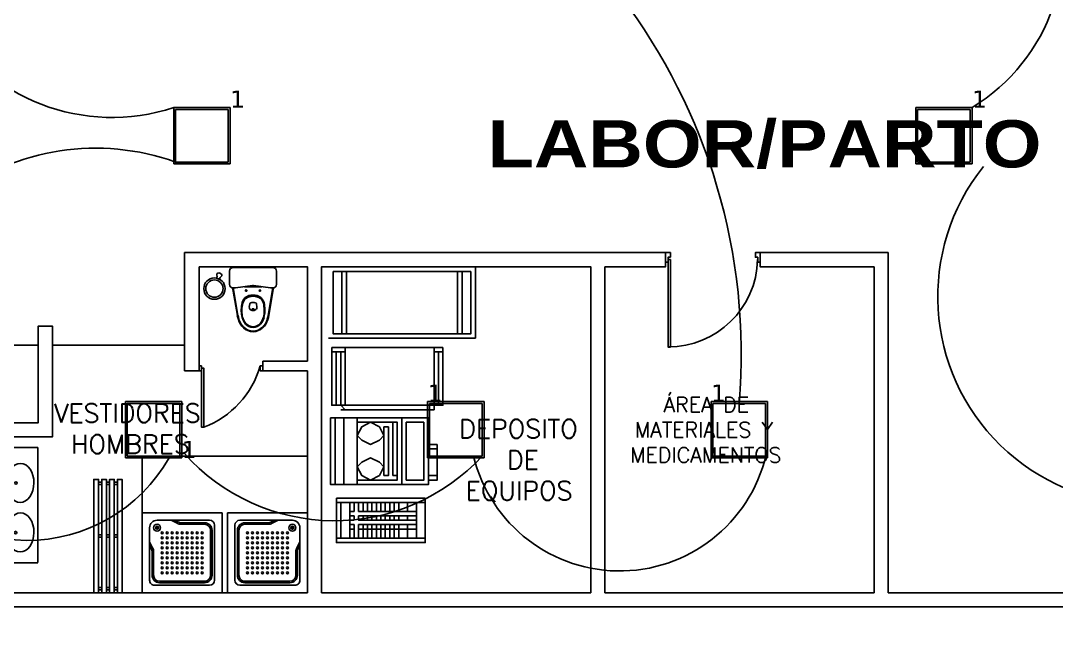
# Model space of a CAD drawing. Header units: metres. Extents: x -39 to 21688, y -24 to 9022.
# Drawn here: x 73.13 to 84.09, y -0.28 to 6.2 of the extents above; entities that cross this region are included whole.
import ezdxf

# ---------------------------------------------------------------- set-up
doc = ezdxf.new("R2010")
doc.units = ezdxf.units.M
doc.header["$MEASUREMENT"] = 0
for name, color, linetype in [('AN-TEXTO', 3, 'Continuous'), ('AR-AMBIENTACIÓN', 5, 'Continuous'), ('AR-MOBILIRIO', 1, 'Continuous'), ('AR-MUROS', 6, 'Continuous'), ('AR-PUERTAS', 2, 'Continuous'), ('AR-VENTANAS', 2, 'Continuous'), ('MOBILIARIO', 42, 'Continuous'), ('S.H.', 2, 'Continuous'), ('Sanitarios', 2, 'Continuous')]:
    doc.layers.add(name, color=color, linetype=linetype)
doc.layers.add('DLX_TERR_LUM', color=7, linetype='Continuous', true_color=0xffd400)
doc.layers.add('DLX_TERR_LUMKEY_IDX', color=7, linetype='Continuous', true_color=0x969696)
doc.styles.add('REGULAR-2.5', font='romans.shx', dxfattribs={"height": 2.5})
doc.styles.add('TableTextStyle', font='')
doc.styles.add('TITULO-5', font='ariblk.ttf', dxfattribs={"height": 5})
doc.styles.get('TableTextStyle').set_extended_font_data('VERDANA.TTF')

# ---------------------------------------------------------------- blocks, each defined once
blk = doc.blocks.new('1p-toppiece')
at = {"layer": 'AR-MOBILIRIO'}
for p, q in [((-0.047, 0.26), (-0.192, 0.26)), ((-0.532, 0.174), (-0.265, 0.22)), ((-0.232, 0.219), (-0.531, 0.169)), ((-0.232, 0.22), (-0.232, 0.195)), ((-0.205, 0.008), (-0.232, 0.195)), ((-0.007, 0.22), (-0.007, -0.214)), ((-0.485, 0.003), (-0.485, 0.003)), ((-0.485, 0.003), (-0.485, 0.003)), ((-0.485, 0.003), (-0.485, 0.003)), ((-0.485, 0.003), (-0.485, 0.003)), ((-0.485, 0.003), (-0.485, 0.003)), ((-0.485, 0.003), (-0.485, 0.003)), ((-0.485, 0.003), (-0.485, 0.003)), ((-0.485, 0.003), (-0.485, 0.003)), ((-0.406, 0.039), (-0.443, 0.044)), ((-0.218, 0.098), (-0.218, 0.003)), ((-0.218, -0.093), (-0.218, 0.003)), ((-0.406, -0.034), (-0.443, -0.039)), ((-0.232, -0.189), (-0.205, -0.003)), ((-0.532, -0.169), (-0.265, -0.215)), ((-0.232, -0.214), (-0.531, -0.163)), ((-0.232, -0.189), (-0.232, -0.214)), ((-0.047, -0.254), (-0.192, -0.254))]:
    blk.add_line(p, q, dxfattribs=at)
blk.add_lwpolyline([(-0.467, -0.009, 0.139005), (-0.464, -0.009, 0.107089), (-0.461, -0.006, 0.080212), (-0.46, -0.002, 0.06796), (-0.459, 0.003, 0.06796), (-0.46, 0.007, 0.080212), (-0.461, 0.011, 0.107089), (-0.464, 0.014, 0.139005), (-0.467, 0.015, 0.139005), (-0.47, 0.014, 0.107089), (-0.473, 0.011, 0.080212), (-0.474, 0.007, 0.06796), (-0.475, 0.003, 0.06796), (-0.474, -0.002, 0.080212), (-0.473, -0.006, 0.107089), (-0.47, -0.009, 0.139005)], format="xyb", close=True, dxfattribs=at)
for centre in [(-0.26, 0.078), (-0.26, -0.072)]:
    blk.add_circle(centre, 0.008, dxfattribs=at)
for centre, radius, start, end in [((-0.192, 0.22), 0.04, 90, 180), ((-0.047, 0.22), 0.04, 0, 90), ((-0.518, -0.034), 0.206, 106.927, 136.493), ((-0.518, -0.034), 0.2, 106.5054, 136.1127), ((-0.519, -0.031), 0.157, 102.7254, 132.8308), ((-0.52, -0.03), 0.15, 101.8667, 132.1155), ((-0.482, -0.117), 0.296, 99.7929, 108.8085), ((-0.482, -0.12), 0.292, 99.5848, 108.4322), ((-0.482, -0.148), 0.279, 90.6669, 104.9929), ((-0.482, -0.156), 0.281, 90.6819, 104.1933), ((-0.474, -0.297), 0.428, 81.7587, 91.4179), ((-0.488, -0.362), 0.487, 81.705, 89.6761), ((-0.434, -0.002), 0.123, 44.007, 82.2929), ((-0.431, -0.004), 0.132, 44.3018, 82.295), ((-0.24, 0.073), 0.15, 87.0389, 99.7929), ((-0.545, -0.004), 0.165, 137.5273, 177.8064), ((-0.545, 0.009), 0.165, 182.1936, 222.4727), ((-0.545, -0.004), 0.159, 137.1746, 177.7477), ((-0.545, 0.009), 0.159, 182.2523, 222.8254), ((-0.541, -0.003), 0.122, 134.1142, 177.24), ((-0.541, 0.008), 0.122, 182.76, 225.8858), ((-0.541, -0.003), 0.115, 133.4423, 177.1285), ((-0.541, 0.008), 0.115, 182.8715, 226.5577), ((-0.434, 0.003), 0.0456, 126.1832, 180), ((-0.434, 0.003), 0.0456, 180, 233.8168), ((-0.447, 0.019), 0.025, 82.2348, 126.1832), ((-0.408, 0.024), 0.015, 13.7696, 82.2348), ((-0.495, 0.003), 0.105, 0, 13.7696), ((-0.495, 0.003), 0.105, 346.2304, 0), ((-0.46, 0.006), 0.138, 358.6352, 34.0042), ((-0.46, -0.001), 0.138, 325.9958, 1.3648), ((-0.441, 0.008), 0.132, 357.4666, 37.446), ((-0.441, -0.003), 0.132, 322.554, 2.5334), ((-0.244, 0.003), 0.04, 351.6776, 8.3142), ((-0.518, 0.039), 0.206, 223.507, 253.073), ((-0.518, 0.039), 0.2, 223.8873, 253.4946), ((-0.519, 0.036), 0.157, 227.1692, 257.2746), ((-0.52, 0.036), 0.15, 227.8845, 258.1333), ((-0.482, 0.161), 0.281, 255.8067, 269.3181), ((-0.447, -0.014), 0.025, 233.8168, 277.7652), ((-0.434, 0.007), 0.123, 277.7071, 315.993), ((-0.431, 0.009), 0.132, 277.705, 315.6982), ((-0.408, -0.019), 0.015, 277.7652, 346.2304), ((-0.482, 0.122), 0.296, 251.1915, 260.2071), ((-0.482, 0.125), 0.292, 251.5678, 260.4152), ((-0.482, 0.153), 0.279, 255.0071, 269.3331), ((-0.488, 0.368), 0.487, 270.3239, 278.295), ((-0.474, 0.302), 0.428, 268.5821, 278.2413), ((-0.24, -0.067), 0.15, 260.2071, 272.966), ((-0.192, -0.214), 0.04, 180, 270), ((-0.047, -0.214), 0.04, 270, 360)]:
    blk.add_arc(centre, radius, start, end, dxfattribs=at)
blk = doc.blocks.new('LAVATORIO2 POZAS')
at = {"layer": 'AR-MOBILIRIO'}
for p, q in [((346.512, 176.233), (346.512, 176.967)), ((346.512, 176.967), (347.012, 176.967)), ((347.012, 175.428), (347.012, 176.967)), ((346.512, 175.433), (346.512, 176.233)), ((346.512, 175.428), (347.012, 175.428))]:
    blk.add_line(p, q, dxfattribs=at)
for centre, radius in [((346.964, 176.575), 0.0226), ((346.805, 176.492), 0.0161), ((346.964, 176.415), 0.0226), ((346.964, 175.913), 0.0226), ((346.808, 175.832), 0.0161), ((346.964, 175.753), 0.0226)]:
    blk.add_circle(centre, radius, dxfattribs=at)
for centre in [(346.746, 176.495), (346.746, 175.833)]:
    blk.add_ellipse(centre, major_axis=(-0.002, 0.261), ratio=0.699963, dxfattribs=at)
blk = doc.blocks.new('A$C05366594')
at = {"layer": 'AR-MOBILIRIO', "linetype": 'Continuous'}
for p, q in [((0, 0), (0, 0.72)), ((0, 0.72), (0.72, 0.72)), ((0.72, 0.72), (0.72, 0)), ((0.0675, 0.1125), (0.0675, 0.6075)), ((0.09, 0.5625), (0.09, 0.1575)), ((0.1125, 0.6525), (0.585, 0.6525)), ((0.3666, 0.63), (0.1575, 0.63)), ((0.4275, 0.6525), (0.3968, 0.6371)), ((0.6525, 0.585), (0.6525, 0.1125)), ((0.6525, 0.4275), (0.6371, 0.3968)), ((0.63, 0.3666), (0.63, 0.1575)), ((0.72, 0), (0, 0)), ((0.6075, 0.0675), (0.1125, 0.0675)), ((0.5625, 0.09), (0.1575, 0.09))]:
    blk.add_line(p, q, dxfattribs=at)
at = {"layer": 'AR-MOBILIRIO', "color": 250}
for p, q in [((0.1035, 0.5625), (0.1035, 0.1575)), ((0.3666, 0.6165), (0.1575, 0.6165)), ((0.4577, 0.6525), (0.4028, 0.6251)), ((0.6525, 0.4577), (0.6251, 0.4028)), ((0.6165, 0.3666), (0.6165, 0.1575)), ((0.5625, 0.1035), (0.1575, 0.1035))]:
    blk.add_line(p, q, dxfattribs=at)
at = {"layer": 'AR-MOBILIRIO', "linetype": 'Continuous'}
for centre, major_axis, start_param, end_param in [((0.1125, 0.6075), (0.0318, 0.0318), 0.785398, 2.356194), ((0.1575, 0.5625), (0.0477, 0.0477), 0.785398, 2.356194), ((0.3666, 0.6975), (0.0477, 0.0477), 3.926991, 4.390638), ((0.585, 0.585), (0.0477, 0.0477), 5.497787, 7.068583), ((0.6975, 0.3666), (-0.0477, 0.0477), 0.321751, 0.785398), ((0.1125, 0.1125), (-0.0318, 0.0318), 0.785398, 2.356194), ((0.1575, 0.1575), (-0.0477, 0.0477), 0.785398, 2.356194), ((0.1575, 0.1575), (-0.0477, 0.0477), 0.785398, 2.356194), ((0.5625, 0.1575), (0.0477, 0.0477), 3.926991, 5.497787), ((0.6075, 0.1125), (-0.0318, 0.0318), 2.356194, 3.926991)]:
    blk.add_ellipse(centre, major_axis=major_axis, ratio=1, start_param=start_param, end_param=end_param, dxfattribs=at)
at = {"layer": 'AR-MOBILIRIO', "color": 250}
for centre, major_axis, start_param, end_param in [((0.1575, 0.5625), (-0.0382, 0.0382), -0.785398, 0.785398), ((0.3666, 0.6975), (0.0573, 0.0573), 3.926991, 4.390638), ((0.585, 0.585), (0.0223, 0.0223), 0.785398, 7.068583), ((0.585, 0.585), (-0.00955, 0.00955), -0.785398, 5.497787), ((0.5764, 0.585), (0.00286, 0.00286), 0.785398, 7.068583), ((0.5807, 0.5924), (0.00286, 0.00286), 0.785398, 7.068583), ((0.5807, 0.5776), (0.00286, 0.00286), 0.785398, 7.068583), ((0.5893, 0.5924), (0.00286, 0.00286), 0.785398, 7.068583), ((0.5893, 0.5776), (0.00286, 0.00286), 0.785398, 7.068583), ((0.5936, 0.585), (0.00286, 0.00286), 0.785398, 7.068583), ((0.18, 0.54), (-0.00636, 0.00636), -0.785398, 5.497787), ((0.18, 0.495), (-0.00636, 0.00636), -0.785398, 5.497787), ((0.225, 0.54), (0.00636, 0.00636), 0.785398, 7.068583), ((0.225, 0.495), (0.00636, 0.00636), 0.785398, 7.068583), ((0.27, 0.54), (0.00636, 0.00636), 0.785398, 7.068583), ((0.27, 0.495), (0.00636, 0.00636), 0.785398, 7.068583), ((0.315, 0.54), (-0.00636, 0.00636), -0.785398, 5.497787), ((0.315, 0.495), (-0.00636, 0.00636), -0.785398, 5.497787), ((0.36, 0.54), (-0.00636, 0.00636), -0.785398, 5.497787), ((0.36, 0.495), (-0.00636, 0.00636), -0.785398, 5.497787), ((0.405, 0.54), (-0.00636, 0.00636), -0.785398, 5.497787), ((0.405, 0.495), (-0.00636, 0.00636), -0.785398, 5.497787), ((0.45, 0.54), (0.00636, 0.00636), 0.785398, 7.068583), ((0.45, 0.495), (0.00636, 0.00636), 0.785398, 7.068583), ((0.495, 0.54), (0.00636, 0.00636), 0.785398, 7.068583), ((0.495, 0.495), (0.00636, 0.00636), 0.785398, 7.068583), ((0.54, 0.54), (-0.00636, 0.00636), -0.785398, 5.497787), ((0.54, 0.495), (-0.00636, 0.00636), -0.785398, 5.497787), ((0.18, 0.45), (-0.00636, 0.00636), -0.785398, 5.497787), ((0.18, 0.405), (-0.00636, 0.00636), -0.785398, 5.497787), ((0.225, 0.45), (0.00636, 0.00636), 0.785398, 7.068583), ((0.225, 0.405), (0.00636, 0.00636), 0.785398, 7.068583), ((0.27, 0.45), (0.00636, 0.00636), 0.785398, 7.068583), ((0.27, 0.405), (0.00636, 0.00636), 0.785398, 7.068583), ((0.315, 0.45), (-0.00636, 0.00636), -0.785398, 5.497787), ((0.315, 0.405), (-0.00636, 0.00636), -0.785398, 5.497787), ((0.36, 0.45), (-0.00636, 0.00636), -0.785398, 5.497787), ((0.36, 0.405), (-0.00636, 0.00636), -0.785398, 5.497787), ((0.405, 0.45), (-0.00636, 0.00636), -0.785398, 5.497787), ((0.405, 0.405), (-0.00636, 0.00636), -0.785398, 5.497787), ((0.45, 0.45), (0.00636, 0.00636), 0.785398, 7.068583), ((0.45, 0.405), (0.00636, 0.00636), 0.785398, 7.068583), ((0.495, 0.45), (0.00636, 0.00636), 0.785398, 7.068583), ((0.495, 0.405), (0.00636, 0.00636), 0.785398, 7.068583), ((0.54, 0.45), (-0.00636, 0.00636), -0.785398, 5.497787), ((0.54, 0.405), (-0.00636, 0.00636), -0.785398, 5.497787), ((0.6975, 0.3666), (-0.0573, 0.0573), 0.321751, 0.785398), ((0.18, 0.36), (-0.00636, 0.00636), -0.785398, 5.497787), ((0.18, 0.315), (-0.00636, 0.00636), -0.785398, 5.497787), ((0.225, 0.36), (0.00636, 0.00636), 0.785398, 7.068583), ((0.225, 0.315), (0.00636, 0.00636), 0.785398, 7.068583), ((0.27, 0.36), (0.00636, 0.00636), 0.785398, 7.068583), ((0.27, 0.315), (0.00636, 0.00636), 0.785398, 7.068583), ((0.315, 0.36), (-0.00636, 0.00636), -0.785398, 5.497787), ((0.315, 0.315), (-0.00636, 0.00636), -0.785398, 5.497787), ((0.36, 0.36), (-0.00636, 0.00636), -0.785398, 5.497787), ((0.36, 0.315), (-0.00636, 0.00636), -0.785398, 5.497787), ((0.405, 0.36), (-0.00636, 0.00636), -0.785398, 5.497787), ((0.405, 0.315), (-0.00636, 0.00636), -0.785398, 5.497787), ((0.45, 0.36), (0.00636, 0.00636), 0.785398, 7.068583), ((0.45, 0.315), (0.00636, 0.00636), 0.785398, 7.068583), ((0.495, 0.36), (0.00636, 0.00636), 0.785398, 7.068583), ((0.495, 0.315), (0.00636, 0.00636), 0.785398, 7.068583), ((0.54, 0.36), (-0.00636, 0.00636), -0.785398, 5.497787), ((0.54, 0.315), (-0.00636, 0.00636), -0.785398, 5.497787), ((0.18, 0.27), (-0.00636, 0.00636), -0.785398, 5.497787), ((0.18, 0.225), (-0.00636, 0.00636), -0.785398, 5.497787), ((0.18, 0.18), (-0.00636, 0.00636), -0.785398, 5.497787), ((0.225, 0.27), (0.00636, 0.00636), 0.785398, 7.068583), ((0.225, 0.225), (0.00636, 0.00636), 0.785398, 7.068583), ((0.225, 0.18), (0.00636, 0.00636), 0.785398, 7.068583), ((0.27, 0.27), (0.00636, 0.00636), 0.785398, 7.068583), ((0.27, 0.225), (0.00636, 0.00636), 0.785398, 7.068583), ((0.27, 0.18), (0.00636, 0.00636), 0.785398, 7.068583), ((0.315, 0.27), (-0.00636, 0.00636), -0.785398, 5.497787), ((0.315, 0.225), (-0.00636, 0.00636), -0.785398, 5.497787), ((0.315, 0.18), (-0.00636, 0.00636), -0.785398, 5.497787), ((0.36, 0.27), (-0.00636, 0.00636), -0.785398, 5.497787), ((0.36, 0.225), (-0.00636, 0.00636), -0.785398, 5.497787), ((0.36, 0.18), (-0.00636, 0.00636), -0.785398, 5.497787), ((0.405, 0.27), (-0.00636, 0.00636), -0.785398, 5.497787), ((0.405, 0.225), (-0.00636, 0.00636), -0.785398, 5.497787), ((0.405, 0.18), (-0.00636, 0.00636), -0.785398, 5.497787), ((0.45, 0.27), (0.00636, 0.00636), 0.785398, 7.068583), ((0.45, 0.225), (0.00636, 0.00636), 0.785398, 7.068583), ((0.45, 0.18), (0.00636, 0.00636), 0.785398, 7.068583), ((0.495, 0.27), (0.00636, 0.00636), 0.785398, 7.068583), ((0.495, 0.225), (0.00636, 0.00636), 0.785398, 7.068583), ((0.495, 0.18), (0.00636, 0.00636), 0.785398, 7.068583), ((0.54, 0.27), (-0.00636, 0.00636), -0.785398, 5.497787), ((0.54, 0.225), (-0.00636, 0.00636), -0.785398, 5.497787), ((0.54, 0.18), (-0.00636, 0.00636), -0.785398, 5.497787), ((0.1575, 0.1575), (-0.0382, 0.0382), 0.785398, 2.356194), ((0.1575, 0.1575), (0.0382, 0.0382), 2.356194, 3.926991), ((0.5625, 0.1575), (0.0382, 0.0382), 3.926991, 5.497787)]:
    blk.add_ellipse(centre, major_axis=major_axis, ratio=1, start_param=start_param, end_param=end_param, dxfattribs=at)
blk = doc.blocks.new('A$C65AA40DD')
at = {"layer": 'AR-MOBILIRIO'}
for p, q in [((0.03, 0.25), (0.03, 0.217)), ((0.055, 0.25), (0.055, 0.217)), ((0.587, 0.25), (0.587, 0.217)), ((0.612, 0.25), (0.612, 0.217)), ((1.145, 0.25), (1.145, 0.217)), ((1.17, 0.25), (1.17, 0.217)), ((0.03, 0.167), (0.03, 0.133)), ((0.055, 0.167), (0.055, 0.133)), ((0.587, 0.167), (0.587, 0.133)), ((0.612, 0.167), (0.612, 0.133)), ((1.145, 0.167), (1.145, 0.133)), ((1.17, 0.167), (1.17, 0.133)), ((0.03, 0.083), (0.03, 0.05)), ((0.055, 0.083), (0.055, 0.05)), ((0.587, 0.083), (0.587, 0.05)), ((0.612, 0.083), (0.612, 0.05)), ((1.145, 0.083), (1.145, 0.05)), ((1.17, 0.083), (1.17, 0.05))]:
    blk.add_line(p, q, dxfattribs=at)
for points in [[(0, 0.25), (0, 0.3), (1.2, 0.3), (1.2, 0.25)], [(0, 0.167), (0, 0.217), (1.2, 0.217), (1.2, 0.167)], [(0, 0.083), (0, 0.133), (1.2, 0.133), (1.2, 0.083)], [(0, 0), (0, 0.05), (1.2, 0.05), (1.2, 0)]]:
    blk.add_lwpolyline(points, close=True, dxfattribs=at)
blk = doc.blocks.new('A$C1F2D2357')
at = {"layer": 'AR-MOBILIRIO'}
for radius in [0.132, 0.107]:
    blk.add_circle((0.16, 0.132), radius, dxfattribs=at)
blk.add_open_spline([(0.045, 0.198), (0.042, 0.207), (0.035, 0.225), (-0.006, 0.219), (0.002, 0.278), (0.055, 0.284), (0.057, 0.249), (0.069, 0.238), (0.074, 0.233)], degree=3, knots=[0, 0, 0, 0, 0.0321654, 0.0641087, 0.1187877, 0.167265, 0.2007622, 0.2280458, 0.2280458, 0.2280458, 0.2280458], dxfattribs=at)
blk = doc.blocks.new('AR-PUERTA DE BAÑOS')
at = {"layer": 'AR-PUERTAS', "linetype": 'Continuous'}
for p, q in [((1106.12, 652.977), (1106.17, 652.977)), ((1106.12, 652.977), (1106.12, 652.952)), ((1106.17, 652.952), (1106.12, 652.952)), ((1106.17, 652.977), (1106.17, 652.952)), ((1106.17, 652.33), (1106.12, 652.33)), ((1106.12, 652.305), (1106.12, 652.33)), ((1106.12, 652.305), (1106.17, 652.305)), ((1106.17, 652.305), (1106.17, 652.33))]:
    blk.add_line(p, q, dxfattribs=at)
blk.add_lwpolyline([(1106.145, 652.952), (1106.768, 652.952), (1106.768, 652.927), (1106.145, 652.927)], close=True, dxfattribs=at)
blk.add_arc((1105.848, 653.275), 0.983, 286.0894, 339.29, dxfattribs=at)
blk = doc.blocks.new('A$C5093183C')
at = {"layer": 'AR-MOBILIRIO'}
for points in [[(0.047, 0.612), (0.094, 0.612), (0.094, 0.659), (0.094, 0.659)], [(0.094, 0.659), (1.035, 0.659), (1.082, 0.659)], [(1.035, 0.659), (1.082, 0.612), (1.082, 0.612), (1.082, 0.612)], [(0, 0.612), (0.094, 0.612), (0.094, 0.612)], [(0, 0.047), (0, 0.612), (0, 0.612)], [(0, 0.612), (1.176, 0.612), (1.176, 0.612)], [(0, 0), (0, 0.612), (0, 0.612)], [(0.047, 0.047), (0.047, 0.612), (0.094, 0.612)], [(0.047, 0.612), (0.047, 0.612), (0.094, 0.612)], [(0.094, 0.612), (1.035, 0.612), (1.035, 0.612)], [(0.094, 0), (0.094, 0.612), (0.141, 0.612)], [(0.094, 0), (0.094, 0.612), (0.094, 0.612)], [(1.035, 0.612), (1.035, 0), (1.035, 0)], [(1.035, 0.612), (1.129, 0.612), (1.176, 0.612)], [(1.035, 0.612), (1.035, 0), (1.035, 0)], [(1.082, 0.612), (1.082, 0.047), (1.082, 0.047)], [(1.082, 0.612), (1.082, 0.612), (1.082, 0.612)], [(1.129, 0.612), (1.129, 0.047), (1.176, 0.047)], [(1.176, 0.612), (1.176, 0), (1.176, 0)], [(0.094, 0.047), (0, 0.047), (0, 0.047)], [(1.176, 0), (0, 0), (0, 0)], [(0.094, 0), (0.094, 0), (0.047, 0), (0.094, 0)], [(0.047, 0), (0.094, 0)], [(1.035, 0), (0.094, 0), (0.141, 0)], [(1.035, 0), (0.094, 0), (0.094, 0)], [(1.129, 0.047), (1.035, 0.047), (1.035, 0.047)], [(1.082, 0), (1.082, 0), (1.035, 0), (1.082, 0)], [(1.082, 0), (1.082, 0)]]:
    blk.add_lwpolyline(points, dxfattribs=at)
blk = doc.blocks.new('A$C767F6C9E')
at = {"layer": 'AR-MOBILIRIO'}
for points in [[(0, 0.659), (0, 0.282), (0, 0.282)], [(0.094, 0.659), (0, 0.659), (0, 0.659)], [(0.094, 0.706), (0.094, 0), (0.141, 0)], [(1.129, 0.706), (0.094, 0.706), (0.141, 0.706)], [(0.141, 0.659), (0.141, 0.047), (0.141, 0.047)], [(0.329, 0.659), (0.141, 0.659), (0.141, 0.659)], [(0.329, 0.659), (0.329, 0.047), (0.329, 0.047)], [(0.376, 0.706), (0.376, 0), (0.376, 0)], [(0.424, 0.659), (0.424, 0.047), (0.424, 0.047)], [(0.847, 0.659), (0.424, 0.659), (0.424, 0.659)], [(0.847, 0.518), (0.8, 0.471), (0.706, 0.424), (0.612, 0.471), (0.565, 0.518), (0.612, 0.612), (0.706, 0.659), (0.8, 0.612), (0.847, 0.518), (0.847, 0.518)], [(0.847, 0), (0.847, 0.706), (0.847, 0.706)], [(0.988, 0.706), (0.847, 0.706), (0.847, 0.706)], [(0.988, 0), (0.988, 0.706), (0.988, 0.706)], [(0.988, 0), (0.988, 0.706), (0.988, 0.706)], [(1.082, 0.706), (0.988, 0.706), (0.988, 0.706)], [(1.082, 0), (1.082, 0.706), (1.129, 0.706)], [(1.129, 0), (1.129, 0.706), (1.129, 0.706)], [(0, 0.612), (0, 0.329), (0, 0.329)], [(0.094, 0.612), (0, 0.612), (0, 0.612)], [(0.424, 0.612), (0.424, 0.047), (0.471, 0.047)], [(0.471, 0.612), (0.424, 0.612), (0.471, 0.612)], [(0.471, 0.612), (0.471, 0.047), (0.471, 0.047)], [(0.518, 0.612), (0.518, 0.094), (0.518, 0.094)], [(0.565, 0.612), (0.518, 0.612), (0.518, 0.612)], [(0.565, 0.612), (0.565, 0.094), (0.565, 0.094)], [(0.094, 0.329), (0, 0.329), (0, 0.329)], [(0.094, 0.282), (0, 0.282), (0, 0.282)], [(0.847, 0.188), (0.8, 0.094), (0.706, 0.047), (0.612, 0.094), (0.565, 0.188), (0.612, 0.235), (0.706, 0.282), (0.8, 0.235), (0.847, 0.188), (0.847, 0.188)], [(0.141, 0.047), (0.329, 0.047), (0.329, 0.047)], [(0.424, 0.047), (0.847, 0.047), (0.847, 0.047)], [(0.424, 0.047), (0.471, 0.047), (0.471, 0.047)], [(0.518, 0.094), (0.565, 0.094), (0.565, 0.094)], [(0.094, 0), (1.129, 0), (1.129, 0)], [(0.847, 0), (0.988, 0), (0.988, 0)], [(0.988, 0), (1.082, 0), (1.129, 0)]]:
    blk.add_lwpolyline(points, dxfattribs=at)
blk = doc.blocks.new('A$C2FF01921')
at = {"layer": 'AR-MOBILIRIO'}
for points in [[(0.941, 0.471), (0, 0.471), (0, 0.471)], [(0, 0.471), (0, 0), (0, 0)], [(0.941, 0), (0.941, 0.471), (0.941, 0.471)], [(0, 0.424), (0, 0.047), (0, 0.047)], [(0.894, 0.424), (0, 0.424), (0, 0.424)], [(0.094, 0.424), (0.094, 0.329), (0.094, 0.329)], [(0.094, 0.424), (0.094, 0.047), (0.094, 0.047)], [(0.094, 0.329), (0.188, 0.329), (0.188, 0.329)], [(0.188, 0.329), (0.094, 0.329), (0.094, 0.329)], [(0.094, 0.329), (0.094, 0.282), (0.094, 0.282)], [(0.188, 0.424), (0.188, 0.329), (0.188, 0.329)], [(0.188, 0.424), (0.188, 0.329), (0.188, 0.329)], [(0.188, 0.329), (0.282, 0.329), (0.282, 0.329)], [(0.282, 0.329), (0.188, 0.329), (0.188, 0.329)], [(0.188, 0.329), (0.188, 0.282), (0.188, 0.282)], [(0.188, 0.329), (0.188, 0.282), (0.188, 0.282)], [(0.282, 0.424), (0.282, 0.329), (0.282, 0.329)], [(0.282, 0.424), (0.282, 0.329), (0.282, 0.329)], [(0.282, 0.329), (0.329, 0.329), (0.376, 0.329)], [(0.329, 0.329), (0.282, 0.329), (0.282, 0.329)], [(0.282, 0.329), (0.282, 0.282), (0.282, 0.282)], [(0.282, 0.329), (0.282, 0.282), (0.282, 0.282)], [(0.329, 0.424), (0.329, 0.329), (0.376, 0.329)], [(0.329, 0.329), (0.329, 0.282), (0.376, 0.282)], [(0.376, 0.424), (0.376, 0.329), (0.376, 0.329)], [(0.376, 0.329), (0.424, 0.329), (0.471, 0.329)], [(0.424, 0.329), (0.376, 0.329), (0.376, 0.329)], [(0.376, 0.329), (0.376, 0.282), (0.376, 0.282)], [(0.424, 0.424), (0.424, 0.329), (0.471, 0.329)], [(0.424, 0.329), (0.424, 0.282), (0.471, 0.282)], [(0.471, 0.424), (0.471, 0.329), (0.471, 0.329)], [(0.471, 0.329), (0.518, 0.329), (0.565, 0.329)], [(0.518, 0.329), (0.471, 0.329), (0.471, 0.329)], [(0.471, 0.329), (0.471, 0.282), (0.471, 0.282)], [(0.518, 0.424), (0.518, 0.329), (0.565, 0.329)], [(0.518, 0.329), (0.518, 0.282), (0.565, 0.282)], [(0.565, 0.424), (0.565, 0.329), (0.565, 0.329)], [(0.565, 0.329), (0.612, 0.329), (0.659, 0.329)], [(0.612, 0.329), (0.565, 0.329), (0.565, 0.329)], [(0.565, 0.329), (0.565, 0.282), (0.565, 0.282)], [(0.612, 0.424), (0.612, 0.329), (0.659, 0.329)], [(0.612, 0.329), (0.612, 0.282), (0.659, 0.282)], [(0.659, 0.424), (0.659, 0.329), (0.659, 0.329)], [(0.706, 0.329), (0.659, 0.329), (0.659, 0.329)], [(0.659, 0.329), (0.706, 0.329), (0.706, 0.329)], [(0.659, 0.329), (0.659, 0.282), (0.659, 0.282)], [(0.706, 0.424), (0.706, 0.329), (0.706, 0.329)], [(0.706, 0.329), (0.706, 0.282), (0.706, 0.282)], [(0.753, 0.424), (0.753, 0.329), (0.753, 0.329)], [(0.8, 0.329), (0.753, 0.329), (0.753, 0.329)], [(0.753, 0.329), (0.8, 0.329), (0.8, 0.329)], [(0.753, 0.329), (0.753, 0.282), (0.753, 0.282)], [(0.8, 0.047), (0.8, 0.424), (0.847, 0.424)], [(0.8, 0.329), (0.8, 0.424), (0.8, 0.424)], [(0.8, 0.282), (0.8, 0.329), (0.8, 0.329)], [(0.894, 0.047), (0.894, 0.424), (0.941, 0.424)], [(0.188, 0.282), (0.094, 0.282), (0.094, 0.282)], [(0.094, 0.235), (0.188, 0.235), (0.188, 0.235)], [(0.094, 0.235), (0.094, 0.188), (0.094, 0.188)], [(0.282, 0.282), (0.188, 0.282), (0.188, 0.282)], [(0.188, 0.235), (0.282, 0.235), (0.282, 0.235)], [(0.188, 0.235), (0.188, 0.188), (0.188, 0.188)], [(0.188, 0.235), (0.188, 0.188), (0.188, 0.188)], [(0.329, 0.282), (0.282, 0.282), (0.282, 0.282)], [(0.282, 0.235), (0.329, 0.235), (0.376, 0.235)], [(0.282, 0.235), (0.282, 0.188), (0.282, 0.188)], [(0.282, 0.235), (0.282, 0.188), (0.282, 0.188)], [(0.329, 0.235), (0.329, 0.188), (0.376, 0.188)], [(0.424, 0.282), (0.376, 0.282), (0.376, 0.282)], [(0.376, 0.235), (0.424, 0.235), (0.471, 0.235)], [(0.376, 0.235), (0.376, 0.188), (0.376, 0.188)], [(0.424, 0.235), (0.424, 0.188), (0.471, 0.188)], [(0.518, 0.282), (0.471, 0.282), (0.471, 0.282)], [(0.471, 0.235), (0.518, 0.235), (0.565, 0.235)], [(0.471, 0.235), (0.471, 0.188), (0.471, 0.188)], [(0.518, 0.235), (0.518, 0.188), (0.565, 0.188)], [(0.612, 0.282), (0.565, 0.282), (0.565, 0.282)], [(0.565, 0.235), (0.612, 0.235), (0.659, 0.235)], [(0.565, 0.235), (0.565, 0.188), (0.565, 0.188)], [(0.612, 0.235), (0.612, 0.188), (0.659, 0.188)], [(0.706, 0.282), (0.659, 0.282), (0.659, 0.282)], [(0.659, 0.235), (0.706, 0.235), (0.706, 0.235)], [(0.659, 0.235), (0.659, 0.188), (0.659, 0.188)], [(0.706, 0.235), (0.706, 0.188), (0.706, 0.188)], [(0.8, 0.282), (0.753, 0.282), (0.753, 0.282)], [(0.753, 0.235), (0.8, 0.235), (0.8, 0.235)], [(0.753, 0.235), (0.753, 0.188), (0.753, 0.188)], [(0.8, 0.188), (0.8, 0.235), (0.8, 0.235)], [(0.188, 0.188), (0.094, 0.188), (0.094, 0.188)], [(0.094, 0.141), (0.188, 0.141), (0.188, 0.141)], [(0.094, 0.141), (0.094, 0.047), (0.094, 0.047)], [(0.282, 0.188), (0.188, 0.188), (0.188, 0.188)], [(0.188, 0.141), (0.282, 0.141), (0.282, 0.141)], [(0.188, 0.141), (0.188, 0.047), (0.188, 0.047)], [(0.188, 0.141), (0.188, 0.047), (0.188, 0.047)], [(0.329, 0.188), (0.282, 0.188), (0.282, 0.188)], [(0.282, 0.141), (0.329, 0.141), (0.376, 0.141)], [(0.282, 0.141), (0.282, 0.047), (0.282, 0.047)], [(0.282, 0.141), (0.282, 0.047), (0.282, 0.047)], [(0.329, 0.141), (0.329, 0.047), (0.376, 0.047)], [(0.424, 0.188), (0.376, 0.188), (0.376, 0.188)], [(0.376, 0.141), (0.424, 0.141), (0.471, 0.141)], [(0.376, 0.141), (0.376, 0.047), (0.376, 0.047)], [(0.424, 0.141), (0.424, 0.047), (0.471, 0.047)], [(0.518, 0.188), (0.471, 0.188), (0.471, 0.188)], [(0.471, 0.141), (0.518, 0.141), (0.565, 0.141)], [(0.471, 0.141), (0.471, 0.047), (0.471, 0.047)], [(0.518, 0.141), (0.518, 0.047), (0.565, 0.047)], [(0.612, 0.188), (0.565, 0.188), (0.565, 0.188)], [(0.565, 0.141), (0.612, 0.141), (0.659, 0.141)], [(0.565, 0.141), (0.565, 0.047), (0.565, 0.047)], [(0.612, 0.141), (0.612, 0.047), (0.659, 0.047)], [(0.706, 0.188), (0.659, 0.188), (0.659, 0.188)], [(0.659, 0.141), (0.706, 0.141), (0.706, 0.141)], [(0.659, 0.141), (0.659, 0.047), (0.659, 0.047)], [(0.706, 0.141), (0.706, 0.047), (0.706, 0.047)], [(0.8, 0.188), (0.753, 0.188), (0.753, 0.188)], [(0.753, 0.141), (0.8, 0.141), (0.8, 0.141)], [(0.753, 0.141), (0.753, 0.047), (0.753, 0.047)], [(0.8, 0.047), (0.8, 0.141), (0.8, 0.141)], [(0, 0.047), (0.894, 0.047), (0.941, 0.047)], [(0, 0), (0.941, 0), (0.941, 0)]]:
    blk.add_lwpolyline(points, dxfattribs=at)
blk = doc.blocks.new('A$C015401A7')
at = {"layer": 'AR-MOBILIRIO'}
for points in [[(0, 0.753), (0, 0), (0.047, 0)], [(1.553, 0.753), (0, 0.753), (0.047, 0.753)], [(0.047, 0.706), (0.047, 0.047), (0.047, 0.047)], [(1.506, 0.706), (0.047, 0.706), (0.047, 0.706)], [(0.141, 0.706), (0.141, 0.047), (0.141, 0.047)], [(0.188, 0.706), (0.188, 0.047), (0.188, 0.047)], [(1.365, 0.047), (1.365, 0.706), (1.365, 0.706)], [(1.412, 0.047), (1.412, 0.706), (1.412, 0.706)], [(1.506, 0.047), (1.506, 0.706), (1.506, 0.706)], [(0, 0), (1.553, 0), (1.553, 0)], [(0.047, 0.047), (1.506, 0.047), (1.506, 0.047)]]:
    blk.add_lwpolyline(points, dxfattribs=at)
blk = doc.blocks.new('AR-PUERTA 1')
at = {"layer": 'AR-PUERTAS', "linetype": 'Continuous'}
for points in [[(0.954, 0.033), (0.954, 0.958), (0.929, 0.958), (0.929, 0.033)], [(0.004, 0.058), (0.004, 0.008), (0.029, 0.008), (0.029, -0.042), (-0.021, -0.042), (-0.021, 0.058)], [(0.929, 0.008), (0.929, -0.042), (0.979, -0.042), (0.979, 0.058), (0.954, 0.058), (0.954, 0.008)]]:
    blk.add_lwpolyline(points, close=True, dxfattribs=at)
blk.add_arc((0.954, 0.008), 0.949, 89.9989, 178.4932, dxfattribs=at)

msp = doc.modelspace()

# ---------------------------------------------------------------- linework, layer by layer
at = {"layer": 'AR-AMBIENTACIÓN'}
msp.add_lwpolyline([(74.41078, 0.99715), (74.41078, 1.59714), (76.16079, 1.59714)], dxfattribs=at)
at = {"layer": 'AR-MUROS'}
for p, q in [((76.31078, 3.75035), (79.31075, 3.75035)), ((82.31075, 3.75035), (82.31075, 0.15043)), ((79.31075, 3.60035), (79.31075, 0.15043)), ((82.16075, 3.60035), (82.16075, 0.15043)), ((73.46078, 2.77242), (74.86078, 2.77242))]:
    msp.add_line(p, q, dxfattribs=at)
for points in [[(93.9396, 56.44698), (93.9396, 16.81643), (93.9396, 0.00044), (6, 0), (0, 0), (0, 12.40006), (0.15, 12.40006), (0.15, 11.5001)], [(76.31078, 3.75034), (74.86078, 3.75032)], [(74.86078, 3.75032), (74.86078, 2.50034)], [(79.31075, 3.60035), (79.9537, 3.60035), (79.9537, 3.75035), (79.31075, 3.75035)], [(82.16075, 3.60035), (80.9537, 3.60035), (80.9537, 3.75035), (82.31075, 3.75035)], [(76.16078, 2.60026), (76.16078, 3.60034), (75.01578, 3.60033)], [(75.01578, 3.60033), (75.01578, 2.50034)], [(76.31078, 0.15035), (76.31078, 3.60035), (79.16075, 3.60035), (79.16075, 3.10038), (79.16075, 0.15043)], [(72.76078, 0.15033), (72.76078, 1.95033), (73.31078, 1.95033), (73.31078, 2.97185), (73.46078, 2.97185), (73.46078, 1.80033), (72.91078, 1.80033), (72.91078, 0.15033)], [(73.31078, 2.97185), (73.31078, 2.77185)], [(73.31078, 2.77185), (72.31221, 2.77184)], [(75.68759, 2.60026), (76.16078, 2.60026)], [(75.68759, 2.50026), (75.68759, 2.60026)], [(75.01578, 2.50034), (74.86078, 2.50034)], [(75.68759, 2.50026), (76.16078, 2.50026)], [(76.16078, 0.15035), (76.16078, 2.50026)], [(88.01075, 0.15043), (85.46075, 0.15043), (85.46075, 0.51719), (85.31075, 0.51719), (85.31075, 0.15043), (82.31075, 0.15043)], [(76.16078, 0.15035), (72.91078, 0.15033)], [(76.31078, 0.15043), (79.16075, 0.15043)], [(79.31075, 0.15043), (82.16075, 0.15043)]]:
    msp.add_lwpolyline(points, dxfattribs=at)
at = {"layer": 'AR-PUERTAS'}
msp.add_circle((74.88973, 28.38769), 40.08066, dxfattribs=at)
at = {"layer": 'AR-VENTANAS'}
for centre, radius, start, end in [((82.15314, 7.00647), 2.01314, 301.26841, 99.95659), ((74.09352, 7.26688), 2.08593, 130.761446, 288.238655), ((74.47733, 2.67048), 6.27652, 355.280392, 78.770258), ((73.92004, 2.33749), 2.51776, 70.358134, 183.723993), ((85.0325, 3.28385), 2.19768, 141.209545, 310.304431), ((79.46725, 1.9733), 1.5923, 193.66962, 349.147468), ((73.19658, 2.42966), 1.7248, 208.867059, 330.37268), ((76.44716, 3.04044), 2.12824, 221.701388, 317.294455)]:
    msp.add_arc(centre, radius, start, end, dxfattribs=at)
at = {"layer": 'DLX_TERR_LUM'}
for points in [[(74.74636, 5.28575, 0), (74.74636, 4.68875, 0)], [(74.74636, 4.68875, 0), (74.74636, 5.28575, 0)], [(74.74636, 5.28575, 0), (74.74636, 5.28575, 0)], [(75.34336, 5.28575, 0), (74.74636, 5.28575, 0)], [(74.74636, 5.28575, 0), (74.74636, 5.28575, 0)], [(74.74636, 5.28575, 0), (75.34336, 5.28575, 0)], [(74.74636, 5.28575, 0), (75.34336, 5.28575, 0)], [(74.74636, 4.68875, 0), (74.74636, 5.28575, 0)], [(75.34336, 5.28575, 0), (74.74636, 5.28575, 0)], [(74.74636, 5.28575, 0), (74.74636, 4.68875, 0)], [(74.76636, 5.26575, 0), (74.76636, 4.70875, 0)], [(75.32336, 5.26575, 0), (74.76636, 5.26575, 0)], [(74.76636, 4.70875, 0), (74.76636, 5.26575, 0)], [(74.76636, 5.26575, 0), (75.32336, 5.26575, 0)], [(75.32336, 4.70875, 0), (75.32336, 5.26575, 0)], [(75.32336, 5.26575, 0), (75.32336, 4.70875, 0)], [(75.34336, 4.68875, 0), (75.34336, 5.28575, 0)], [(75.34336, 5.28575, 0), (75.34336, 5.28575, 0)], [(75.34336, 5.28575, 0), (75.34336, 4.68875, 0)], [(75.34336, 5.28575, 0), (75.34336, 5.28575, 0)], [(75.34336, 5.28575, 0), (75.34336, 4.68875, 0)], [(75.34336, 4.68875, 0), (75.34336, 5.28575, 0)], [(82.60106, 5.28575, 0), (82.60106, 4.68875, 0)], [(82.60106, 4.68875, 0), (82.60106, 5.28575, 0)], [(82.60106, 5.28575, 0), (82.60106, 5.28575, 0)], [(83.19806, 5.28575, 0), (82.60106, 5.28575, 0)], [(82.60106, 5.28575, 0), (82.60106, 5.28575, 0)], [(82.60106, 5.28575, 0), (83.19806, 5.28575, 0)], [(82.60106, 5.28575, 0), (83.19806, 5.28575, 0)], [(82.60106, 4.68875, 0), (82.60106, 5.28575, 0)], [(83.19806, 5.28575, 0), (82.60106, 5.28575, 0)], [(82.60106, 5.28575, 0), (82.60106, 4.68875, 0)], [(82.62106, 5.26575, 0), (82.62106, 4.70875, 0)], [(83.17806, 5.26575, 0), (82.62106, 5.26575, 0)], [(82.62106, 4.70875, 0), (82.62106, 5.26575, 0)], [(82.62106, 5.26575, 0), (83.17806, 5.26575, 0)], [(83.17806, 4.70875, 0), (83.17806, 5.26575, 0)], [(83.17806, 5.26575, 0), (83.17806, 4.70875, 0)], [(83.19806, 4.68875, 0), (83.19806, 5.28575, 0)], [(83.19806, 5.28575, 0), (83.19806, 5.28575, 0)], [(83.19806, 5.28575, 0), (83.19806, 4.68875, 0)], [(83.19806, 5.28575, 0), (83.19806, 5.28575, 0)], [(83.19806, 5.28575, 0), (83.19806, 4.68875, 0)], [(83.19806, 4.68875, 0), (83.19806, 5.28575, 0)], [(74.74636, 4.68875, 0), (74.74636, 4.68875, 0)], [(74.74636, 4.68875, 0), (75.34336, 4.68875, 0)], [(75.34336, 4.68875, 0), (74.74636, 4.68875, 0)], [(74.74636, 4.68875, 0), (74.74636, 4.68875, 0)], [(75.34336, 4.68875, 0), (74.74636, 4.68875, 0)], [(74.74636, 4.68875, 0), (75.34336, 4.68875, 0)], [(74.76636, 4.70875, 0), (75.32336, 4.70875, 0)], [(75.32336, 4.70875, 0), (74.76636, 4.70875, 0)], [(75.34336, 4.68875, 0), (75.34336, 4.68875, 0)], [(75.34336, 4.68875, 0), (75.34336, 4.68875, 0)], [(82.60106, 4.68875, 0), (82.60106, 4.68875, 0)], [(82.60106, 4.68875, 0), (83.19806, 4.68875, 0)], [(83.19806, 4.68875, 0), (82.60106, 4.68875, 0)], [(82.60106, 4.68875, 0), (82.60106, 4.68875, 0)], [(83.19806, 4.68875, 0), (82.60106, 4.68875, 0)], [(82.60106, 4.68875, 0), (83.19806, 4.68875, 0)], [(82.62106, 4.70875, 0), (83.17806, 4.70875, 0)], [(83.17806, 4.70875, 0), (82.62106, 4.70875, 0)], [(83.19806, 4.68875, 0), (83.19806, 4.68875, 0)], [(83.19806, 4.68875, 0), (83.19806, 4.68875, 0)], [(74.8311, 2.174, 0), (74.2341, 2.174, 0)], [(74.2341, 2.174, 0), (74.2341, 2.174, 0)], [(74.2341, 2.174, 0), (74.8311, 2.174, 0)], [(74.2341, 2.174, 0), (74.2341, 1.577, 0)], [(74.2341, 1.577, 0), (74.2341, 2.174, 0)], [(74.2341, 2.174, 0), (74.2341, 2.174, 0)], [(74.2341, 1.577, 0), (74.2341, 2.174, 0)], [(74.2341, 2.174, 0), (74.8311, 2.174, 0)], [(74.8311, 2.174, 0), (74.2341, 2.174, 0)], [(74.2341, 2.174, 0), (74.2341, 1.577, 0)], [(74.8111, 2.154, 0), (74.2541, 2.154, 0)], [(74.2541, 2.154, 0), (74.2541, 1.597, 0)], [(74.2541, 1.597, 0), (74.2541, 2.154, 0)], [(74.2541, 2.154, 0), (74.8111, 2.154, 0)], [(74.8111, 1.597, 0), (74.8111, 2.154, 0)], [(74.8111, 2.154, 0), (74.8111, 1.597, 0)], [(74.8311, 1.577, 0), (74.8311, 2.174, 0)], [(74.8311, 2.174, 0), (74.8311, 2.174, 0)], [(74.8311, 2.174, 0), (74.8311, 1.577, 0)], [(74.8311, 2.174, 0), (74.8311, 2.174, 0)], [(74.8311, 2.174, 0), (74.8311, 1.577, 0)], [(74.8311, 1.577, 0), (74.8311, 2.174, 0)], [(78.03109, 2.17401, 0), (77.43409, 2.17401, 0)], [(77.43409, 2.17401, 0), (77.43409, 2.17401, 0)], [(77.43409, 2.17401, 0), (78.03109, 2.17401, 0)], [(77.43409, 2.17401, 0), (77.43409, 1.57701, 0)], [(77.43409, 1.57701, 0), (77.43409, 2.17401, 0)], [(77.43409, 2.17401, 0), (77.43409, 2.17401, 0)], [(77.43409, 1.57701, 0), (77.43409, 2.17401, 0)], [(77.43409, 2.17401, 0), (78.03109, 2.17401, 0)], [(77.43409, 2.17401, 0), (77.43409, 1.57701, 0)], [(78.03109, 2.17401, 0), (77.43409, 2.17401, 0)], [(78.01109, 2.15401, 0), (77.45409, 2.15401, 0)], [(77.45409, 2.15401, 0), (77.45409, 1.59701, 0)], [(77.45409, 2.15401, 0), (78.01109, 2.15401, 0)], [(77.45409, 1.59701, 0), (77.45409, 2.15401, 0)], [(78.01109, 1.59701, 0), (78.01109, 2.15401, 0)], [(78.01109, 2.15401, 0), (78.01109, 1.59701, 0)], [(78.03109, 2.17401, 0), (78.03109, 2.17401, 0)], [(78.03109, 1.57701, 0), (78.03109, 2.17401, 0)], [(78.03109, 2.17401, 0), (78.03109, 2.17401, 0)], [(78.03109, 2.17401, 0), (78.03109, 1.57701, 0)], [(78.03109, 2.17401, 0), (78.03109, 1.57701, 0)], [(78.03109, 1.57701, 0), (78.03109, 2.17401, 0)], [(81.03107, 2.17405, 0), (80.43407, 2.17405, 0)], [(80.43407, 2.17405, 0), (80.43407, 2.17405, 0)], [(80.43407, 2.17405, 0), (81.03107, 2.17405, 0)], [(80.43407, 2.17405, 0), (80.43407, 1.57705, 0)], [(80.43407, 1.57705, 0), (80.43407, 2.17405, 0)], [(80.43407, 2.17405, 0), (80.43407, 2.17405, 0)], [(80.43407, 1.57705, 0), (80.43407, 2.17405, 0)], [(80.43407, 2.17405, 0), (81.03107, 2.17405, 0)], [(80.43407, 2.17405, 0), (80.43407, 1.57705, 0)], [(81.03107, 2.17405, 0), (80.43407, 2.17405, 0)], [(81.01108, 2.15405, 0), (80.45407, 2.15405, 0)], [(80.45407, 2.15405, 0), (80.45407, 1.59705, 0)], [(80.45407, 2.15405, 0), (81.01108, 2.15405, 0)], [(80.45407, 1.59705, 0), (80.45407, 2.15405, 0)], [(81.01108, 1.59705, 0), (81.01108, 2.15405, 0)], [(81.01108, 2.15405, 0), (81.01108, 1.59705, 0)], [(81.03107, 2.17405, 0), (81.03107, 2.17405, 0)], [(81.03107, 1.57705, 0), (81.03107, 2.17405, 0)], [(81.03107, 2.17405, 0), (81.03107, 2.17405, 0)], [(81.03107, 2.17405, 0), (81.03107, 1.57705, 0)], [(81.03107, 2.17405, 0), (81.03107, 1.57705, 0)], [(81.03107, 1.57705, 0), (81.03107, 2.17405, 0)], [(74.2341, 1.577, 0), (74.8311, 1.577, 0)], [(74.8311, 1.577, 0), (74.2341, 1.577, 0)], [(74.2341, 1.577, 0), (74.2341, 1.577, 0)], [(74.2341, 1.577, 0), (74.2341, 1.577, 0)], [(74.8311, 1.577, 0), (74.2341, 1.577, 0)], [(74.2341, 1.577, 0), (74.8311, 1.577, 0)], [(74.2541, 1.597, 0), (74.8111, 1.597, 0)], [(74.8111, 1.597, 0), (74.2541, 1.597, 0)], [(74.8311, 1.577, 0), (74.8311, 1.577, 0)], [(74.8311, 1.577, 0), (74.8311, 1.577, 0)], [(77.43409, 1.57701, 0), (77.43409, 1.57701, 0)], [(77.43409, 1.57701, 0), (78.03109, 1.57701, 0)], [(78.03109, 1.57701, 0), (77.43409, 1.57701, 0)], [(77.43409, 1.57701, 0), (77.43409, 1.57701, 0)], [(78.03109, 1.57701, 0), (77.43409, 1.57701, 0)], [(77.43409, 1.57701, 0), (78.03109, 1.57701, 0)], [(77.45409, 1.59701, 0), (78.01109, 1.59701, 0)], [(78.01109, 1.59701, 0), (77.45409, 1.59701, 0)], [(78.03109, 1.57701, 0), (78.03109, 1.57701, 0)], [(78.03109, 1.57701, 0), (78.03109, 1.57701, 0)], [(80.43407, 1.57705, 0), (80.43407, 1.57705, 0)], [(80.43407, 1.57705, 0), (81.03107, 1.57705, 0)], [(81.03107, 1.57705, 0), (80.43407, 1.57705, 0)], [(80.43407, 1.57705, 0), (80.43407, 1.57705, 0)], [(81.03107, 1.57705, 0), (80.43407, 1.57705, 0)], [(80.43407, 1.57705, 0), (81.03107, 1.57705, 0)], [(80.45407, 1.59705, 0), (81.01108, 1.59705, 0)], [(81.01108, 1.59705, 0), (80.45407, 1.59705, 0)], [(81.03107, 1.57705, 0), (81.03107, 1.57705, 0)], [(81.03107, 1.57705, 0), (81.03107, 1.57705, 0)]]:
    msp.add_polyline3d(points, dxfattribs=at)

# ---------------------------------------------------------------- block references
at = {"xscale": -0.792259560268865, "yscale": 0.792259560268865, "zscale": 0.792259560268865}
msp.add_blockref('LAVATORIO2 POZAS', (347.83408, -138.51675), dxfattribs=at)
at = {"layer": 'AR-MOBILIRIO', "xscale": -1, "rotation": 270.000030802865}
msp.add_blockref('A$C65AA40DD', (73.89995, 0.15034), dxfattribs=at)
at = {"layer": 'AR-MOBILIRIO', "yscale": 1.176120000000083}
for p, xscale, zscale in [((75.25759, 0.15034), -1.176120000000083, 1.17612), ((75.31397, 0.15034), 1.176120000000083, 1.176120000000083)]:
    msp.add_blockref('A$C05366594', p, dxfattribs=dict(at, xscale=xscale, zscale=zscale))
at = {"layer": 'AR-MUROS', "rotation": 180}
msp.add_blockref('AR-PUERTA 1', (80.93288, 3.70871), dxfattribs=at)
at = {"layer": 'AR-MUROS', "xscale": -1, "rotation": 90}
msp.add_blockref('AR-PUERTA DE BAÑOS', (727.99259, 1108.67071), dxfattribs=at)
at = {"layer": 'MOBILIARIO', "rotation": 180}
for name, p in [('A$C015401A7', (77.939, 3.59818)), ('A$C5093183C', (77.59549, 2.74613)), ('A$C767F6C9E', (77.53633, 2.00199)), ('A$C2FF01921', (77.40949, 1.15304))]:
    msp.add_blockref(name, p, dxfattribs=at)
at = {"layer": 'S.H.', "xscale": 0.9681450398693042, "yscale": 0.9681450398693042, "zscale": 0.9681450398693042, "rotation": 89.99999999999999}
msp.add_blockref('1p-toppiece', (75.58828, 3.60034), dxfattribs=at)
at = {"layer": 'Sanitarios', "xscale": -0.8573750000001185, "yscale": 0.8573750000000917, "zscale": 0.8573749999999999, "rotation": 28.58678547281829}
msp.add_blockref('A$C1F2D2357', (75.35188, 3.3359), dxfattribs=at)

# ---------------------------------------------------------------- texts
at = {"layer": 'AN-TEXTO', "attachment_point": 1}
for s, width, gutter_width, insert, char_height, style in [('\\pi4.23664;LABOR/PARTO', 13.9391766, 2.5, (73.83373, 5.15139), 0.5, 'TITULO-5'), ('\\pi0.62087;ÁREA DE\\P\\pi0.31635;MATERIALES Y\\P\\pi0.26686;MEDICAMENTOS ', 2.2619048, 0.79938, (79.31075, 2.22161), 0.1598761, 'REGULAR-2.5'), ('\\pi-0.30776;VESTIDORES\\P\\pi-0.12977;HOMBRES ', 1.0707216, 0.98365, (73.78745, 2.14925), 0.1967294, 'REGULAR-2.5'), ('\\pi-0.12977;DEPOSITO \\P\\pi0.3761;DE \\P\\pi-0.05951;EQUIPOS ', 1.0707216, 0.98365, (77.89727, 1.98447), 0.1967294, 'REGULAR-2.5')]:
    msp.add_mtext_dynamic_manual_height_columns(s, width=width, gutter_width=gutter_width, heights=[0], dxfattribs=dict(at, insert=insert, char_height=char_height, style=style))
at = {"layer": 'DLX_TERR_LUMKEY_IDX', "style": 'TableTextStyle'}
for p in [(75.34336, 5.28575), (83.19806, 5.28575), (77.43409, 2.17401), (80.43407, 2.17405), (74.8311, 1.577)]:
    msp.add_text('1', height=0.18, dxfattribs=at).set_placement(p)

doc.saveas('drawing.dxf')
